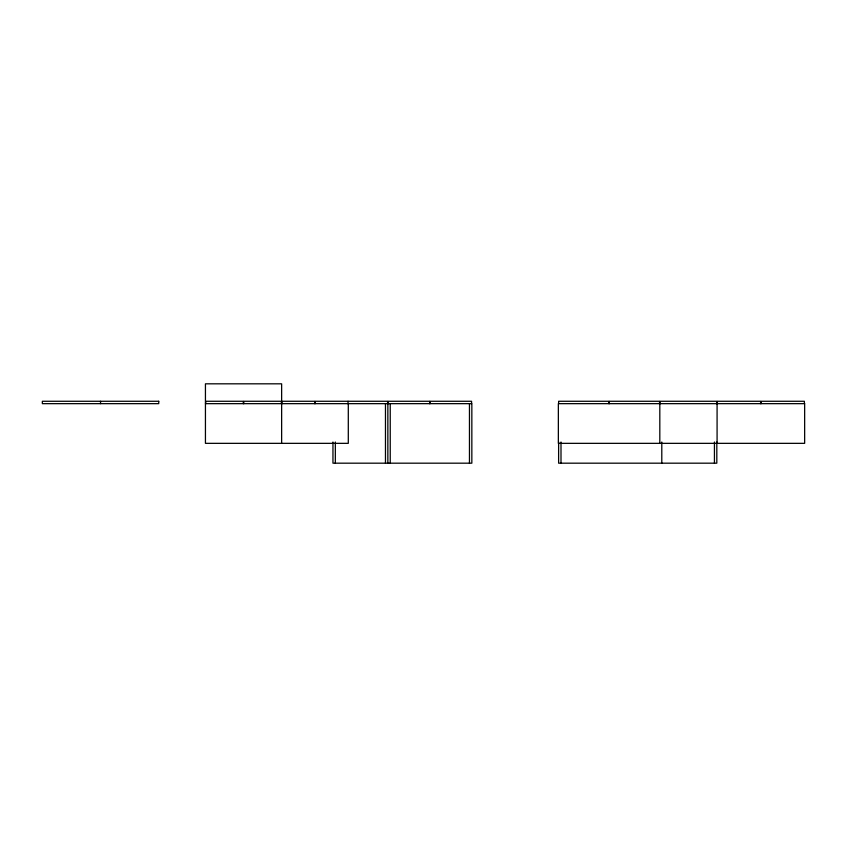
<?xml version="1.0" encoding="UTF-8"?>
<svg xmlns="http://www.w3.org/2000/svg" width="847" height="847" viewBox="0 0 847 847"><rect width="100%" height="100%" fill="white"/><g stroke="black" fill="none" stroke-linecap="round" stroke-linejoin="round"><path stroke-width="1.27" d="M205.44 403.659L471.843 403.659L471.843 463.182L332.956 463.182L332.956 442.018M804.385 403.659L804.385 401.277L761.135 401.277L761.135 403.659M760.606 403.659L760.606 401.277L717.345 401.277L717.345 403.659M717.081 403.659L717.081 443.341M716.816 403.659L716.816 401.277L660.078 401.277L660.078 403.659M716.816 442.018L716.816 463.182L558.618 463.182L558.618 442.018M714.434 442.018L714.434 463.182M661.793 442.018L661.793 463.182M659.813 403.659L659.813 443.341M659.548 403.659L659.548 401.277L609.279 401.277L609.279 403.659M608.887 403.659L608.887 401.277L558.618 401.277L558.618 403.659M561 442.018L561 463.182M471.578 403.659L471.578 401.277L430.043 401.277L430.043 403.659M469.46 403.659L469.46 463.182M429.651 403.659L429.651 401.277L388.117 401.277L388.117 403.659M390.234 403.659L390.234 463.182M387.852 403.659L387.852 463.182M387.587 403.659L387.587 401.277L315.232 401.277L315.232 403.659M385.47 403.659L385.47 463.182M348.297 403.659L348.297 443.341L205.44 443.341L205.44 383.818L281.638 383.818L281.638 443.341M348.032 401.277L348.032 403.659M335.338 442.018L335.338 463.182M314.703 403.659L314.703 401.277L281.903 401.277L281.903 403.659M281.373 403.659L281.373 401.277L243.809 401.277L243.809 403.659M243.28 403.659L243.28 401.277L205.705 401.277L205.705 403.659M100.549 401.277L100.549 403.659M158.749 401.277L42.35 401.277L42.35 403.659L158.749 403.659L158.749 401.277M804.65 403.659L558.353 403.659L558.353 443.341L804.65 443.341L804.65 403.659"/></g></svg>
